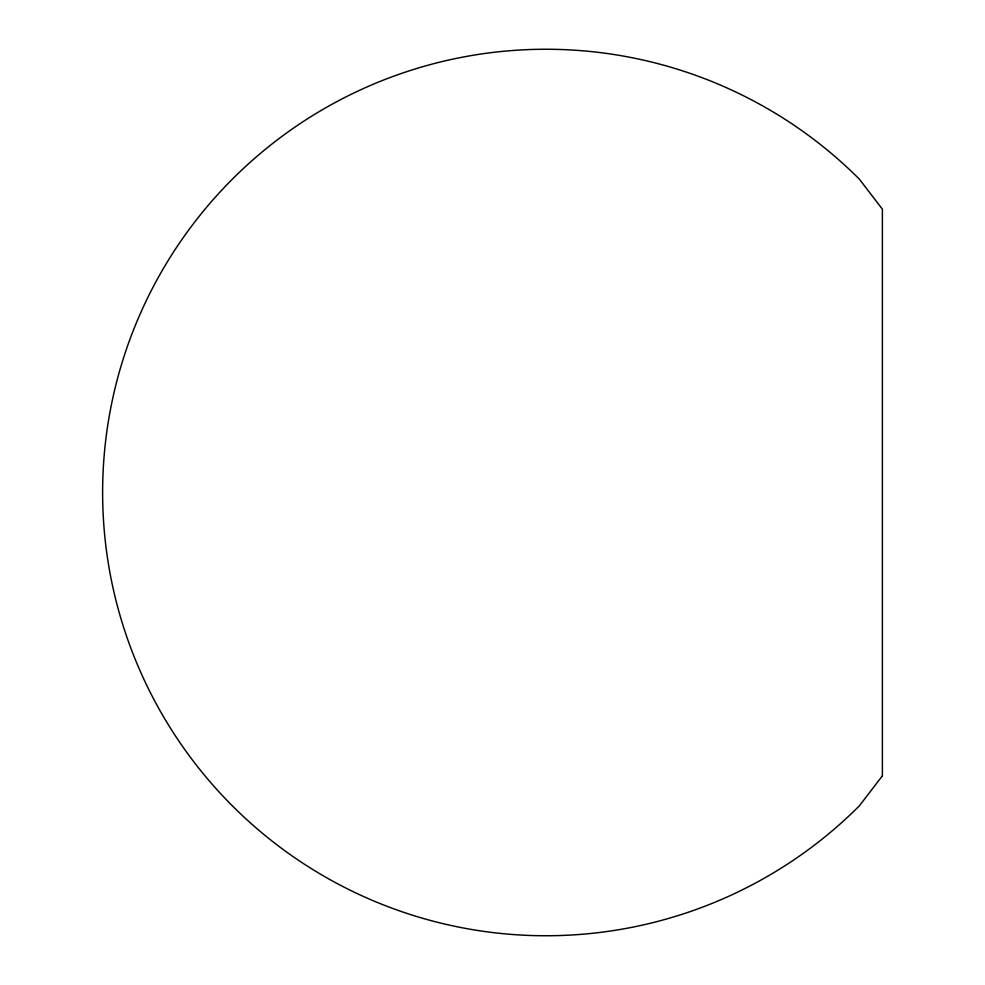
<?xml version="1.0" encoding="UTF-8"?>
<svg xmlns="http://www.w3.org/2000/svg" width="985" height="985" viewBox="0 0 985 985"><rect width="100%" height="100%" fill="white"/><g stroke="black" fill="none" stroke-linecap="round" stroke-linejoin="round"><path stroke-width="1.48" d="M882.388 775.835L859.289 805.927A443.25 443.25 0 0 1 232.448 805.927A443.25 443.25 0 0 1 232.448 179.073A443.25 443.25 0 0 1 859.289 179.073L882.388 209.165L882.388 775.835"/></g></svg>
